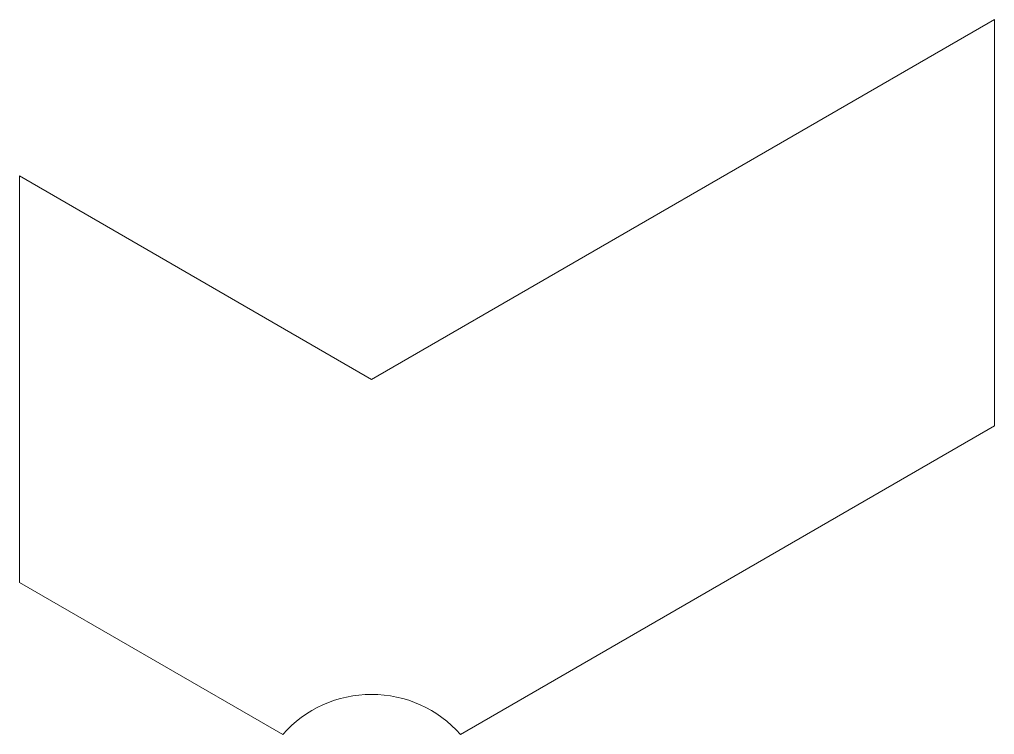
# Model space of a CAD drawing. Header units: millimetres. Extents: x -52 to 92, y 12 to 117.
import ezdxf

# ---------------------------------------------------------------- set-up
doc = ezdxf.new("R2010")
doc.units = ezdxf.units.MM

msp = doc.modelspace()

# ---------------------------------------------------------------- linework, layer by layer
at = {"color": 7, "linetype": 'Continuous', "lineweight": 15}
for p, q in [((0, 64), (92, 117.12)), ((92, 117.12), (92, 57.12)), ((-52, 34.02), (-52, 94.02)), ((-52, 94.02), (0, 64)), ((92, 57.12), (13.12, 11.58)), ((-52, 34.02), (-13.12, 11.58))]:
    msp.add_line(p, q, dxfattribs=at)
msp.add_arc((0, 0), 17.5, 41.417, 138.583, dxfattribs=at)

doc.saveas('drawing.dxf')
